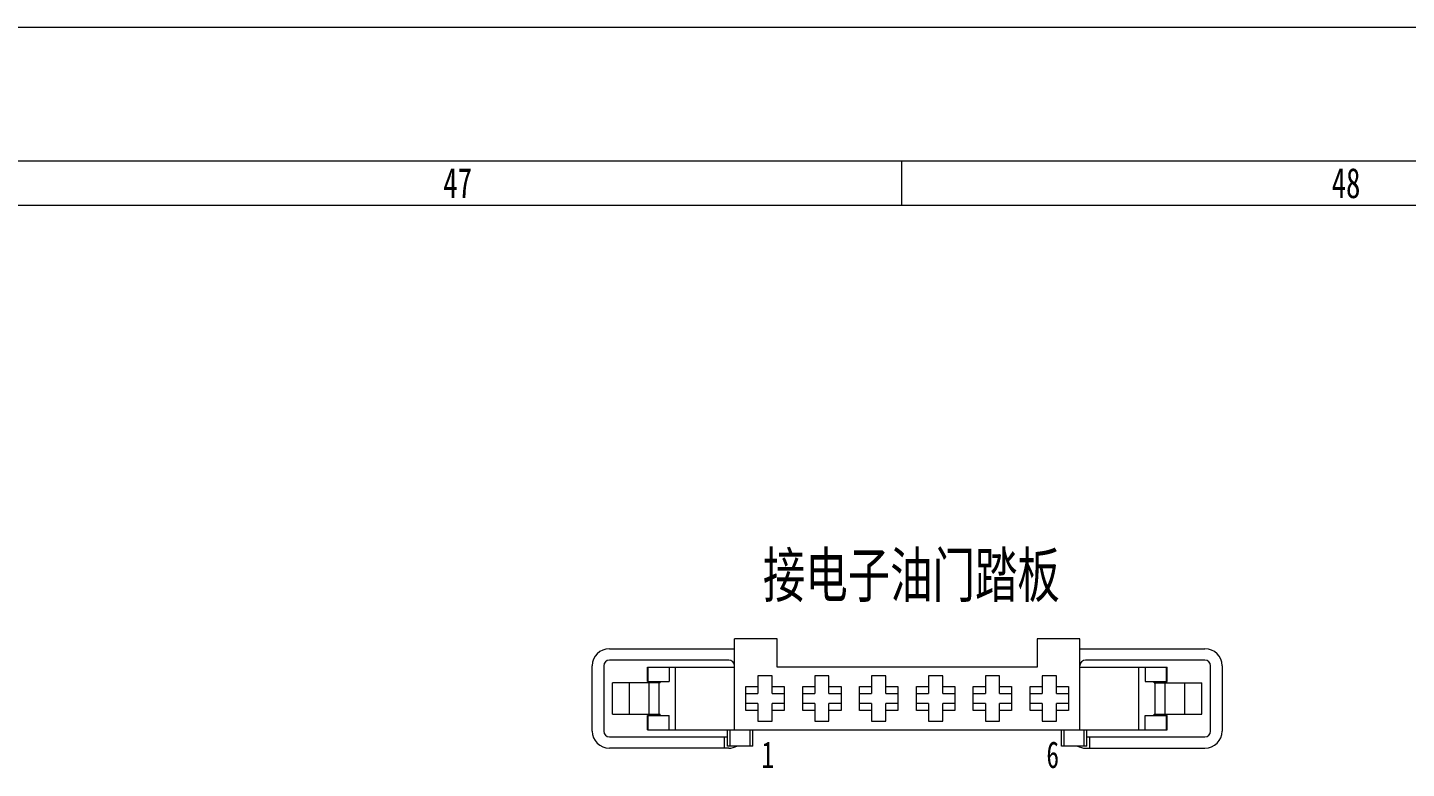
# Model space of a CAD drawing. Header units: inches. Extents: x 47316 to 59086, y 3141 to 11743.
# Drawn here: x 54869.5 to 55024.7, y 10215.7 to 10299.1 of the extents above; entities that cross this region are included whole.
import ezdxf

# ---------------------------------------------------------------- set-up
doc = ezdxf.new("R2010")
doc.units = ezdxf.units.IN
doc.header["$MEASUREMENT"] = 0
doc.styles.add('MtX_FangSong_GB2312', font='')
doc.styles.get("Standard").update_dxf_attribs({"font": ''})
doc.styles.get('MtX_FangSong_GB2312').set_extended_font_data('FangSong_GB2312')
doc.styles.get('Standard').set_extended_font_data('SimSun')

msp = doc.modelspace()

# ---------------------------------------------------------------- linework, layer by layer
at = {"color": 0, "lineweight": 15}
for p, q in [((57387.93, 10299.08), (50247.93, 10299.08)), ((50267.93, 10284.08), (57267.93, 10284.08)), ((54967.93, 10279.08), (54967.93, 10284.08)), ((50267.93, 10279.08), (57367.93, 10279.08))]:
    msp.add_line(p, q, dxfattribs=at)
at = {"color": 0, "linetype": 'Continuous', "lineweight": 15}
for p, q in [((54949.09, 10220.03), (54949.09, 10230.27)), ((54953.89, 10230.27), (54949.09, 10230.27)), ((54953.89, 10227.07), (54953.89, 10230.27)), ((54987.97, 10230.27), (54983.17, 10230.27)), ((54983.17, 10230.27), (54983.17, 10227.07)), ((54987.97, 10220.03), (54987.97, 10230.27)), ((54935.01, 10229.15), (54949.09, 10229.15)), ((54987.97, 10229.15), (55002.05, 10229.15)), ((54933.09, 10219.87), (54933.09, 10227.23)), ((54934.37, 10227.23), (54934.37, 10219.87)), ((54948.45, 10227.87), (54935.01, 10227.87)), ((54939.29, 10225.47), (54939.29, 10227.07)), ((54939.29, 10227.07), (54949.09, 10227.07)), ((54939.36, 10225.47), (54939.36, 10227.07)), ((54941.73, 10227.07), (54941.73, 10225.47)), ((54942.47, 10220.03), (54942.47, 10227.07)), ((54983.17, 10227.07), (54953.89, 10227.07)), ((54987.97, 10227.07), (54997.78, 10227.07)), ((55002.05, 10227.87), (54988.61, 10227.87)), ((54994.6, 10220.03), (54994.6, 10227.07)), ((54995.33, 10227.07), (54995.33, 10225.47)), ((54997.71, 10225.47), (54997.71, 10227.07)), ((54997.78, 10225.47), (54997.78, 10227.07)), ((55002.69, 10219.87), (55002.69, 10227.23)), ((55003.97, 10227.23), (55003.97, 10219.87)), ((54935.37, 10221.79), (54935.37, 10225.31)), ((54940.71, 10225.31), (54935.37, 10225.31)), ((54937.27, 10221.79), (54937.27, 10225.31)), ((54939.29, 10225.47), (54941.73, 10225.47)), ((54939.49, 10221.79), (54939.49, 10225.31)), ((54940.63, 10221.79), (54940.63, 10225.31)), ((54940.71, 10225.31), (54940.71, 10225.47)), ((54950.37, 10222.19), (54950.37, 10224.91)), ((54950.37, 10224.91), (54951.73, 10224.91)), ((54951.73, 10226.11), (54951.73, 10224.11)), ((54953.33, 10226.11), (54951.73, 10226.11)), ((54953.33, 10224.11), (54953.33, 10226.11)), ((54953.33, 10224.91), (54954.69, 10224.91)), ((54954.69, 10224.91), (54954.69, 10222.19)), ((54956.77, 10222.19), (54956.77, 10224.91)), ((54956.77, 10224.91), (54958.13, 10224.91)), ((54958.13, 10226.11), (54958.13, 10224.11)), ((54959.73, 10226.11), (54958.13, 10226.11)), ((54959.73, 10224.11), (54959.73, 10226.11)), ((54959.73, 10224.91), (54961.09, 10224.91)), ((54961.09, 10224.91), (54961.09, 10222.19)), ((54963.17, 10222.19), (54963.17, 10224.91)), ((54963.17, 10224.91), (54964.53, 10224.91)), ((54964.53, 10226.11), (54964.53, 10224.11)), ((54966.13, 10226.11), (54964.53, 10226.11)), ((54966.13, 10224.11), (54966.13, 10226.11)), ((54966.13, 10224.91), (54967.49, 10224.91)), ((54967.49, 10224.91), (54967.49, 10222.19)), ((54969.57, 10222.19), (54969.57, 10224.91)), ((54969.57, 10224.91), (54970.93, 10224.91)), ((54970.93, 10226.11), (54970.93, 10224.11)), ((54972.53, 10226.11), (54970.93, 10226.11)), ((54972.53, 10224.11), (54972.53, 10226.11)), ((54972.53, 10224.91), (54973.89, 10224.91)), ((54973.89, 10224.91), (54973.89, 10222.19)), ((54975.97, 10224.91), (54977.33, 10224.91)), ((54975.97, 10222.19), (54975.97, 10224.91)), ((54978.93, 10226.11), (54977.33, 10226.11)), ((54977.33, 10226.11), (54977.33, 10224.11)), ((54978.93, 10224.11), (54978.93, 10226.11)), ((54978.93, 10224.91), (54980.29, 10224.91)), ((54980.29, 10224.91), (54980.29, 10222.19)), ((54982.37, 10224.91), (54983.73, 10224.91)), ((54982.37, 10222.19), (54982.37, 10224.91)), ((54985.33, 10226.11), (54983.73, 10226.11)), ((54983.73, 10226.11), (54983.73, 10224.11)), ((54985.33, 10224.11), (54985.33, 10226.11)), ((54985.33, 10224.91), (54986.69, 10224.91)), ((54986.69, 10224.91), (54986.69, 10222.19)), ((54995.33, 10225.47), (54997.78, 10225.47)), ((54996.35, 10225.31), (54996.35, 10225.47)), ((54996.35, 10225.31), (55001.7, 10225.31)), ((54996.44, 10221.79), (54996.44, 10225.31)), ((54997.58, 10221.79), (54997.58, 10225.31)), ((54999.8, 10221.79), (54999.8, 10225.31)), ((55001.7, 10221.79), (55001.7, 10225.31)), ((54950.37, 10224.11), (54951.73, 10224.11)), ((54953.33, 10224.11), (54954.69, 10224.11)), ((54956.77, 10224.11), (54958.13, 10224.11)), ((54959.73, 10224.11), (54961.09, 10224.11)), ((54963.17, 10224.11), (54964.53, 10224.11)), ((54966.13, 10224.11), (54967.49, 10224.11)), ((54969.57, 10224.11), (54970.93, 10224.11)), ((54972.53, 10224.11), (54973.89, 10224.11)), ((54975.97, 10224.11), (54977.33, 10224.11)), ((54978.93, 10224.11), (54980.29, 10224.11)), ((54982.37, 10224.11), (54983.73, 10224.11)), ((54985.33, 10224.11), (54986.69, 10224.11)), ((54935.37, 10221.79), (54940.71, 10221.79)), ((54940.71, 10221.63), (54940.71, 10221.79)), ((54951.73, 10222.99), (54950.37, 10222.99)), ((54951.73, 10222.19), (54950.37, 10222.19)), ((54951.73, 10222.99), (54951.73, 10220.99)), ((54953.33, 10220.99), (54953.33, 10222.99)), ((54954.69, 10222.99), (54953.33, 10222.99)), ((54954.69, 10222.19), (54953.33, 10222.19)), ((54958.13, 10222.99), (54956.77, 10222.99)), ((54958.13, 10222.19), (54956.77, 10222.19)), ((54958.13, 10222.99), (54958.13, 10220.99)), ((54959.73, 10220.99), (54959.73, 10222.99)), ((54961.09, 10222.99), (54959.73, 10222.99)), ((54961.09, 10222.19), (54959.73, 10222.19)), ((54964.53, 10222.99), (54963.17, 10222.99)), ((54964.53, 10222.19), (54963.17, 10222.19)), ((54964.53, 10222.99), (54964.53, 10220.99)), ((54966.13, 10220.99), (54966.13, 10222.99)), ((54967.49, 10222.99), (54966.13, 10222.99)), ((54967.49, 10222.19), (54966.13, 10222.19)), ((54970.93, 10222.99), (54969.57, 10222.99)), ((54970.93, 10222.19), (54969.57, 10222.19)), ((54970.93, 10222.99), (54970.93, 10220.99)), ((54973.89, 10222.99), (54972.53, 10222.99)), ((54972.53, 10220.99), (54972.53, 10222.99)), ((54973.89, 10222.19), (54972.53, 10222.19)), ((54977.33, 10222.99), (54975.97, 10222.99)), ((54977.33, 10222.19), (54975.97, 10222.19)), ((54977.33, 10222.99), (54977.33, 10220.99)), ((54980.29, 10222.99), (54978.93, 10222.99)), ((54978.93, 10220.99), (54978.93, 10222.99)), ((54980.29, 10222.19), (54978.93, 10222.19)), ((54983.73, 10222.99), (54982.37, 10222.99)), ((54983.73, 10222.19), (54982.37, 10222.19)), ((54983.73, 10222.99), (54983.73, 10220.99)), ((54986.69, 10222.99), (54985.33, 10222.99)), ((54985.33, 10220.99), (54985.33, 10222.99)), ((54986.69, 10222.19), (54985.33, 10222.19)), ((54996.35, 10221.79), (55001.7, 10221.79)), ((54996.35, 10221.63), (54996.35, 10221.79)), ((54939.29, 10220.03), (54939.29, 10221.63)), ((54939.29, 10221.63), (54941.73, 10221.63)), ((54939.36, 10220.03), (54939.36, 10221.63)), ((54941.73, 10220.03), (54941.73, 10221.63)), ((54951.73, 10220.99), (54953.33, 10220.99)), ((54958.13, 10220.99), (54959.73, 10220.99)), ((54964.53, 10220.99), (54966.13, 10220.99)), ((54970.93, 10220.99), (54972.53, 10220.99)), ((54977.33, 10220.99), (54978.93, 10220.99)), ((54983.73, 10220.99), (54985.33, 10220.99)), ((54995.33, 10221.63), (54997.78, 10221.63)), ((54995.33, 10220.03), (54995.33, 10221.63)), ((54997.71, 10220.03), (54997.71, 10221.63)), ((54997.78, 10220.03), (54997.78, 10221.63)), ((54935.01, 10219.23), (54948.29, 10219.23)), ((54939.29, 10220.03), (54997.78, 10220.03)), ((54947.97, 10217.95), (54947.97, 10219.23)), ((54948.29, 10218.19), (54948.29, 10220.03)), ((54948.61, 10218.19), (54948.61, 10220.03)), ((54950.85, 10218.19), (54950.85, 10220.03)), ((54951.17, 10218.19), (54951.17, 10220.03)), ((54985.89, 10218.19), (54985.89, 10220.03)), ((54986.21, 10218.19), (54986.21, 10220.03)), ((54988.45, 10218.19), (54988.45, 10220.03)), ((54988.77, 10218.19), (54988.77, 10220.03)), ((54988.77, 10219.23), (55002.05, 10219.23)), ((54989.09, 10217.95), (54989.09, 10219.23)), ((54948.45, 10217.95), (54935.01, 10217.95)), ((54951.17, 10218.19), (54948.29, 10218.19)), ((54988.77, 10218.19), (54985.89, 10218.19)), ((54988.61, 10217.95), (55002.05, 10217.95))]:
    msp.add_line(p, q, dxfattribs=at)
for centre, radius, start, end in [((54935.01, 10227.23), 1.92, 90, 180), ((55002.05, 10227.23), 1.92, 0, 90), ((54935.01, 10227.23), 0.64, 90, 180), ((54948.45, 10227.23), 0.64, 0, 90), ((54988.61, 10227.23), 0.64, 90, 180), ((55002.05, 10227.23), 0.64, 0, 90), ((54935.01, 10219.87), 1.92, 180, 270), ((54935.01, 10219.87), 0.64, 180, 270), ((55002.05, 10219.87), 1.92, 270, 0), ((55002.05, 10219.87), 0.64, 270, 0), ((54948.45, 10219.87), 1.92, 270, 298.664), ((54988.61, 10219.87), 1.92, 241.336, 270)]:
    msp.add_arc(centre, radius, start, end, dxfattribs=at)

# ---------------------------------------------------------------- texts
at = {"color": 0, "lineweight": 15, "style": 'MtX_FangSong_GB2312', "width": 0.7}
for s, height, p in [('47', 3.4, (54916.31, 10279.88)), ('48', 3.4, (55016.31, 10279.88)), ('接电子油门踏板', 5, (54952.29, 10234.95))]:
    msp.add_text(s, height=height, dxfattribs=at).set_placement(p)
at = {"color": 0, "lineweight": 15, "width": 0.7}
for s, p in [('1', (54952.13, 10215.72)), ('6', (54984.2, 10215.72))]:
    msp.add_text(s, height=3, dxfattribs=at).set_placement(p)

doc.saveas('drawing.dxf')
